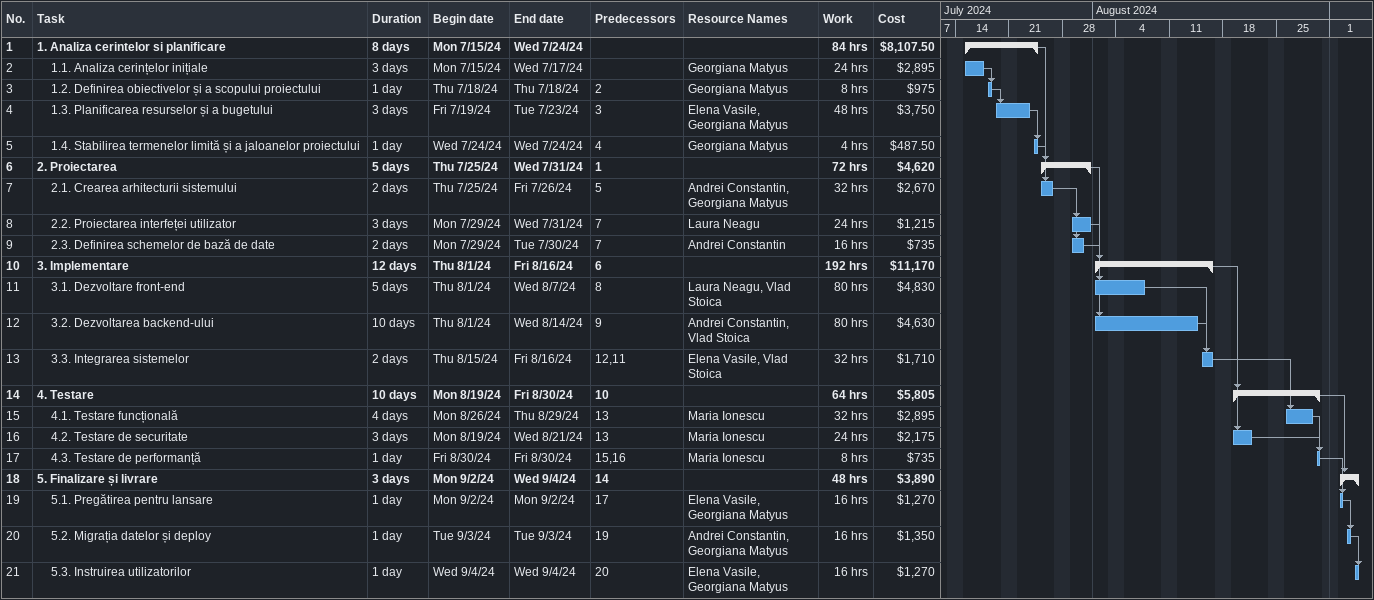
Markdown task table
| ID | Level | Task | Duration | Start | Finish | Predecessors | Resources | Work (h) | Cost ($) |
|---|---|---|---|---|---|---|---|---|---|
| 1 | 1 | **1. Analiza cerintelor si planificare** | 8d | 2024-07-15 | 2024-07-24 |  |  | 84 | 8107.50 |
| 2 | 2 | 1.1. Analiza cerințelor inițiale | 3d | 2024-07-15 | 2024-07-17 |  | Georgiana Matyus | 24 | 2895 |
| 3 | 2 | 1.2. Definirea obiectivelor și a scopului proiectului | 1d | 2024-07-18 | 2024-07-18 | 2 | Georgiana Matyus | 8 | 975 |
| 4 | 2 | 1.3. Planificarea resurselor și a bugetului | 3d | 2024-07-19 | 2024-07-23 | 3 | Elena Vasile, Georgiana Matyus | 48 | 3750 |
| 5 | 2 | 1.4. Stabilirea termenelor limită și a jaloanelor proiectului | 1d | 2024-07-24 | 2024-07-24 | 4 | Georgiana Matyus | 4 | 487.50 |
| 6 | 1 | **2. Proiectarea** | 5d | 2024-07-25 | 2024-07-31 | 1 |  | 72 | 4620 |
| 7 | 2 | 2.1. Crearea arhitecturii sistemului | 2d | 2024-07-25 | 2024-07-26 | 5 | Andrei Constantin, Georgiana Matyus | 32 | 2670 |
| 8 | 2 | 2.2. Proiectarea interfeței utilizator | 3d | 2024-07-29 | 2024-07-31 | 7 | Laura Neagu | 24 | 1215 |
| 9 | 2 | 2.3. Definirea schemelor de bază de date | 2d | 2024-07-29 | 2024-07-30 | 7 | Andrei Constantin | 16 | 735 |
| 10 | 1 | **3. Implementare** | 12d | 2024-08-01 | 2024-08-16 | 6 |  | 192 | 11170 |
| 11 | 2 | 3.1. Dezvoltare front-end | 5d | 2024-08-01 | 2024-08-07 | 8 | Laura Neagu, Vlad Stoica | 80 | 4830 |
| 12 | 2 | 3.2. Dezvoltarea backend-ului | 10d | 2024-08-01 | 2024-08-14 | 9 | Andrei Constantin, Vlad Stoica | 80 | 4630 |
| 13 | 2 | 3.3. Integrarea sistemelor | 2d | 2024-08-15 | 2024-08-16 | 12, 11 | Elena Vasile, Vlad Stoica | 32 | 1710 |
| 14 | 1 | **4. Testare** | 10d | 2024-08-19 | 2024-08-30 | 10 |  | 64 | 5805 |
| 15 | 2 | 4.1. Testare funcțională | 4d | 2024-08-26 | 2024-08-29 | 13 | Maria Ionescu | 32 | 2895 |
| 16 | 2 | 4.2. Testare de securitate | 3d | 2024-08-19 | 2024-08-21 | 13 | Maria Ionescu | 24 | 2175 |
| 17 | 2 | 4.3. Testare de performanță | 1d | 2024-08-30 | 2024-08-30 | 15, 16 | Maria Ionescu | 8 | 735 |
| 18 | 1 | **5. Finalizare și livrare** | 3d | 2024-09-02 | 2024-09-04 | 14 |  | 48 | 3890 |
| 19 | 2 | 5.1. Pregătirea pentru lansare | 1d | 2024-09-02 | 2024-09-02 | 17 | Elena Vasile, Georgiana Matyus | 16 | 1270 |
| 20 | 2 | 5.2. Migrația datelor și deploy | 1d | 2024-09-03 | 2024-09-03 | 19 | Andrei Constantin, Georgiana Matyus | 16 | 1350 |
| 21 | 2 | 5.3. Instruirea utilizatorilor | 1d | 2024-09-04 | 2024-09-04 | 20 | Elena Vasile, Georgiana Matyus | 16 | 1270 |
